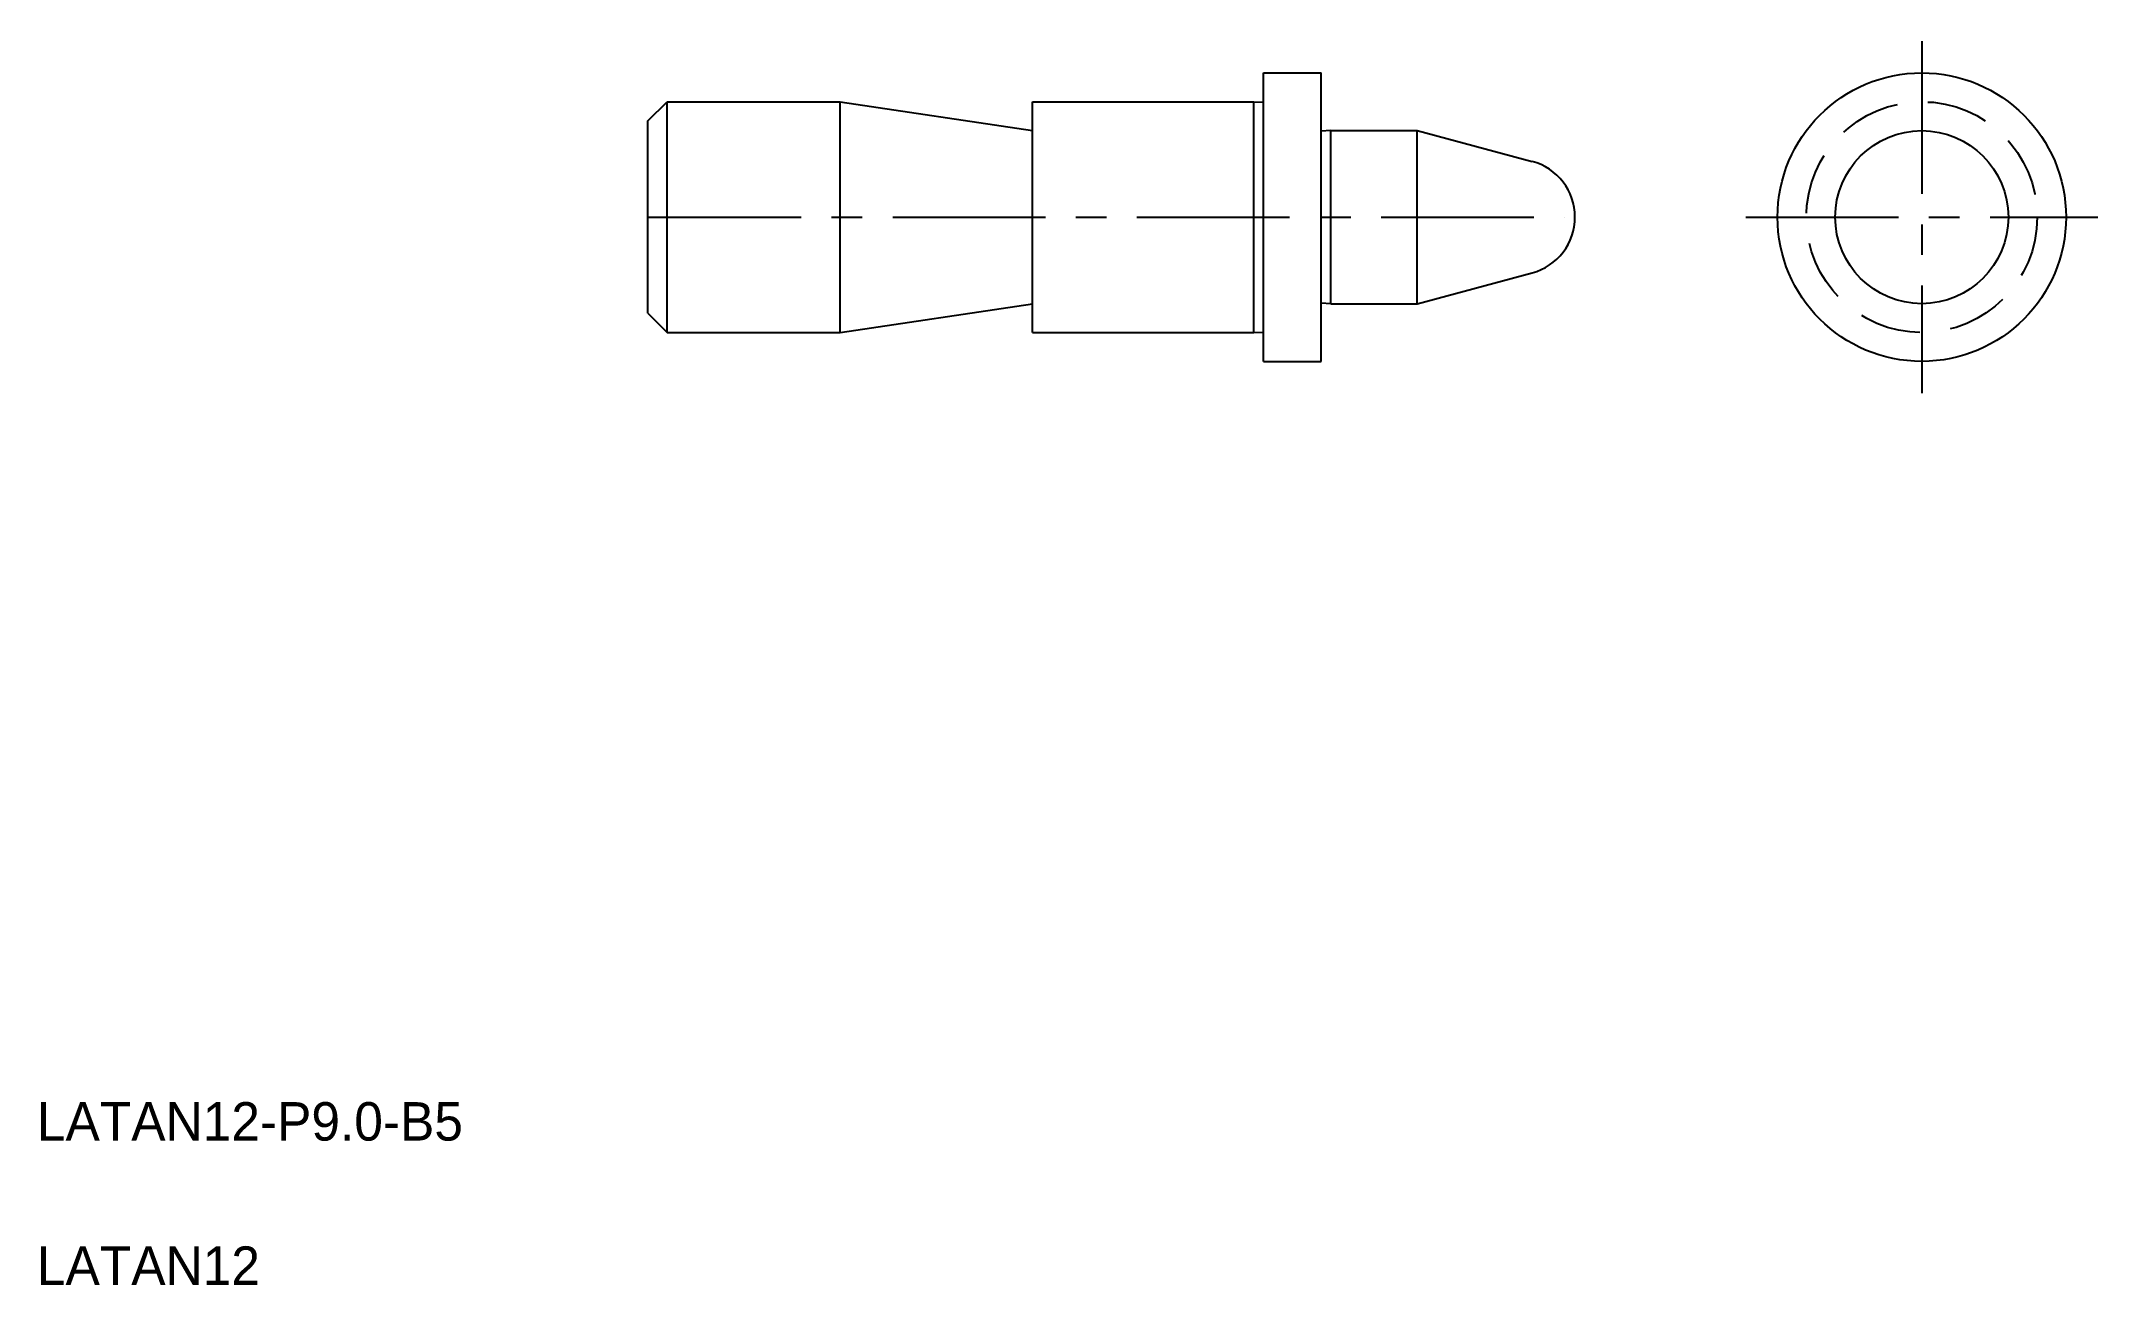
# Model space of a CAD drawing. Extents: x 5 to 112, y 5 to 70.
import ezdxf

# ---------------------------------------------------------------- set-up
doc = ezdxf.new("R2010")
doc.units = 0
doc.header["$LTSCALE"] = 0.25
doc.linetypes.add('CENTER', pattern=[50.8, 31.75, -6.35, 6.35, -6.35])
doc.linetypes.add('DASHED', pattern=[19.05, 12.7, -6.35])
doc.layers.get('0').update_dxf_attribs({"linetype": 'CONTINUOUS'})
doc.layers.add('CENTER', color=1, linetype='CENTER')

msp = doc.modelspace()

# ---------------------------------------------------------------- linework, layer by layer
at = {"linetype": 'CONTINUOUS'}
for p, q in [((68.76, 53.01), (68.76, 68.01)), ((68.76, 68.01), (71.76, 68.01)), ((71.76, 53.01), (71.76, 68.01)), ((36.76, 65.51), (37.76, 66.51)), ((37.76, 54.51), (37.76, 66.51)), ((37.76, 66.51), (46.76, 66.51)), ((46.76, 54.51), (46.76, 66.51)), ((46.76, 66.51), (56.76, 65.01)), ((56.76, 54.51), (56.76, 66.51)), ((56.76, 66.51), (68.26, 66.51)), ((68.26, 54.51), (68.26, 66.51)), ((36.76, 55.51), (36.76, 65.51)), ((72.26, 65.01), (76.76, 65.01)), ((72.26, 56.01), (72.26, 65.01)), ((76.76, 56.01), (76.76, 65.01)), ((76.76, 65.01), (82.74, 63.4)), ((76.76, 56.01), (82.74, 57.61)), ((46.76, 54.51), (56.76, 56.01)), ((72.26, 56.01), (76.76, 56.01)), ((36.76, 55.51), (37.76, 54.51)), ((37.76, 54.51), (46.76, 54.51)), ((56.76, 54.51), (68.26, 54.51)), ((68.76, 53.01), (71.76, 53.01))]:
    msp.add_line(p, q, dxfattribs=at)
for p, q in [((68.26, 66.51), (68.76, 66.48)), ((72.26, 65.01), (71.76, 64.98)), ((78.25, 64.61), (78.25, 64.61)), ((79.75, 64.21), (79.75, 64.21)), ((72.26, 56.01), (71.76, 56.03)), ((68.26, 54.51), (68.76, 54.53))]:
    msp.add_line(p, q)
for radius in [7.5, 4.5]:
    msp.add_circle((102.99, 60.51), radius, dxfattribs=at)
at = {"color": 3, "linetype": 'DASHED'}
msp.add_circle((102.99, 60.51), 6, dxfattribs=at)
at = {"linetype": 'CONTINUOUS'}
msp.add_arc((81.96, 60.51), 3, 285, 75, dxfattribs=at)
at = {"layer": 'CENTER', "color": 1, "linetype": 'CENTER'}
for p, q in [((102.99, 69.66), (102.99, 51.35)), ((36.79, 60.51), (84.42, 60.51)), ((93.84, 60.51), (112.14, 60.51))]:
    msp.add_line(p, q, dxfattribs=at)

# ---------------------------------------------------------------- texts
for s, p in [('LATAN12-P9.0-B5', (5, 12.5)), ('LATAN12', (5, 5))]:
    msp.add_text(s, height=2).set_placement(p)

doc.saveas('drawing.dxf')
